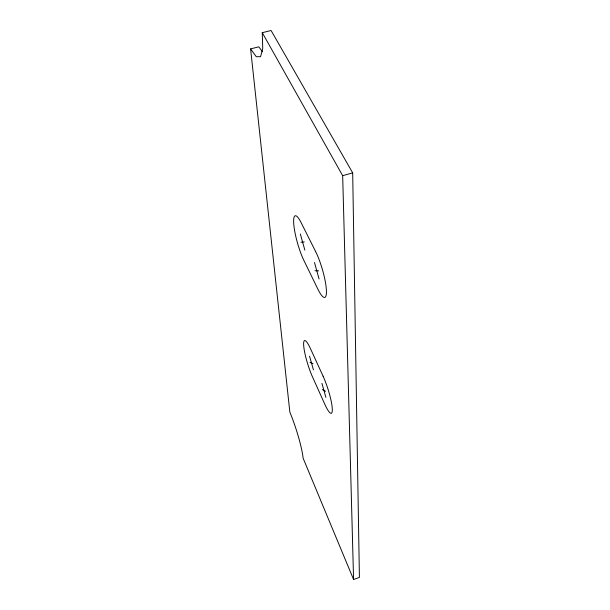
<?xml version="1.0" encoding="UTF-8"?>
<svg xmlns="http://www.w3.org/2000/svg" width="610" height="610" viewBox="0 0 610 610"><rect width="100%" height="100%" fill="white"/><g stroke="black" fill="none" stroke-linecap="round" stroke-linejoin="round"><path stroke-width="0.91" d="M250.596 48.892L289.857 412.169A33.863 4.461 72.3 0 1 303.109 458.163L353.579 579.5L359.404 577.426L352.687 172.874L271.099 30.5L262.277 32.688L262.727 48.426L260.569 56.707L256.291 56.715L250.596 48.892L258.808 46.833L262.506 51.781M353.579 579.5L342.667 175.672L352.687 172.874M300.966 242.246L304.276 241.926M314.989 270.695L318.611 270.848M310.01 362.317L312.999 363.728M322.316 389.485L325.549 391.307M262.277 32.688L342.667 175.672M321.943 383.385L325.892 397.377M309.544 356.141L313.441 369.881M314.486 262.521L319.083 279.006M300.349 234.004L304.863 250.153M315.637 251.579L301.188 222.764A27.267 5.315 74 0 0 293.73 223.794A27.267 5.315 74 0 0 303.971 260.615L317.879 289.148A27.885 5.597 73.6 0 0 326.365 289.796A27.885 5.597 73.6 0 0 315.637 251.579M323.071 376.149L310.437 348.577A23.5 4.003 72.7 0 0 303.681 345.58A23.5 4.003 72.7 0 0 312.518 376.942L324.741 404.11A24.034 4.171 72.4 0 0 332.275 408.57A24.034 4.171 72.4 0 0 323.071 376.149"/></g></svg>
